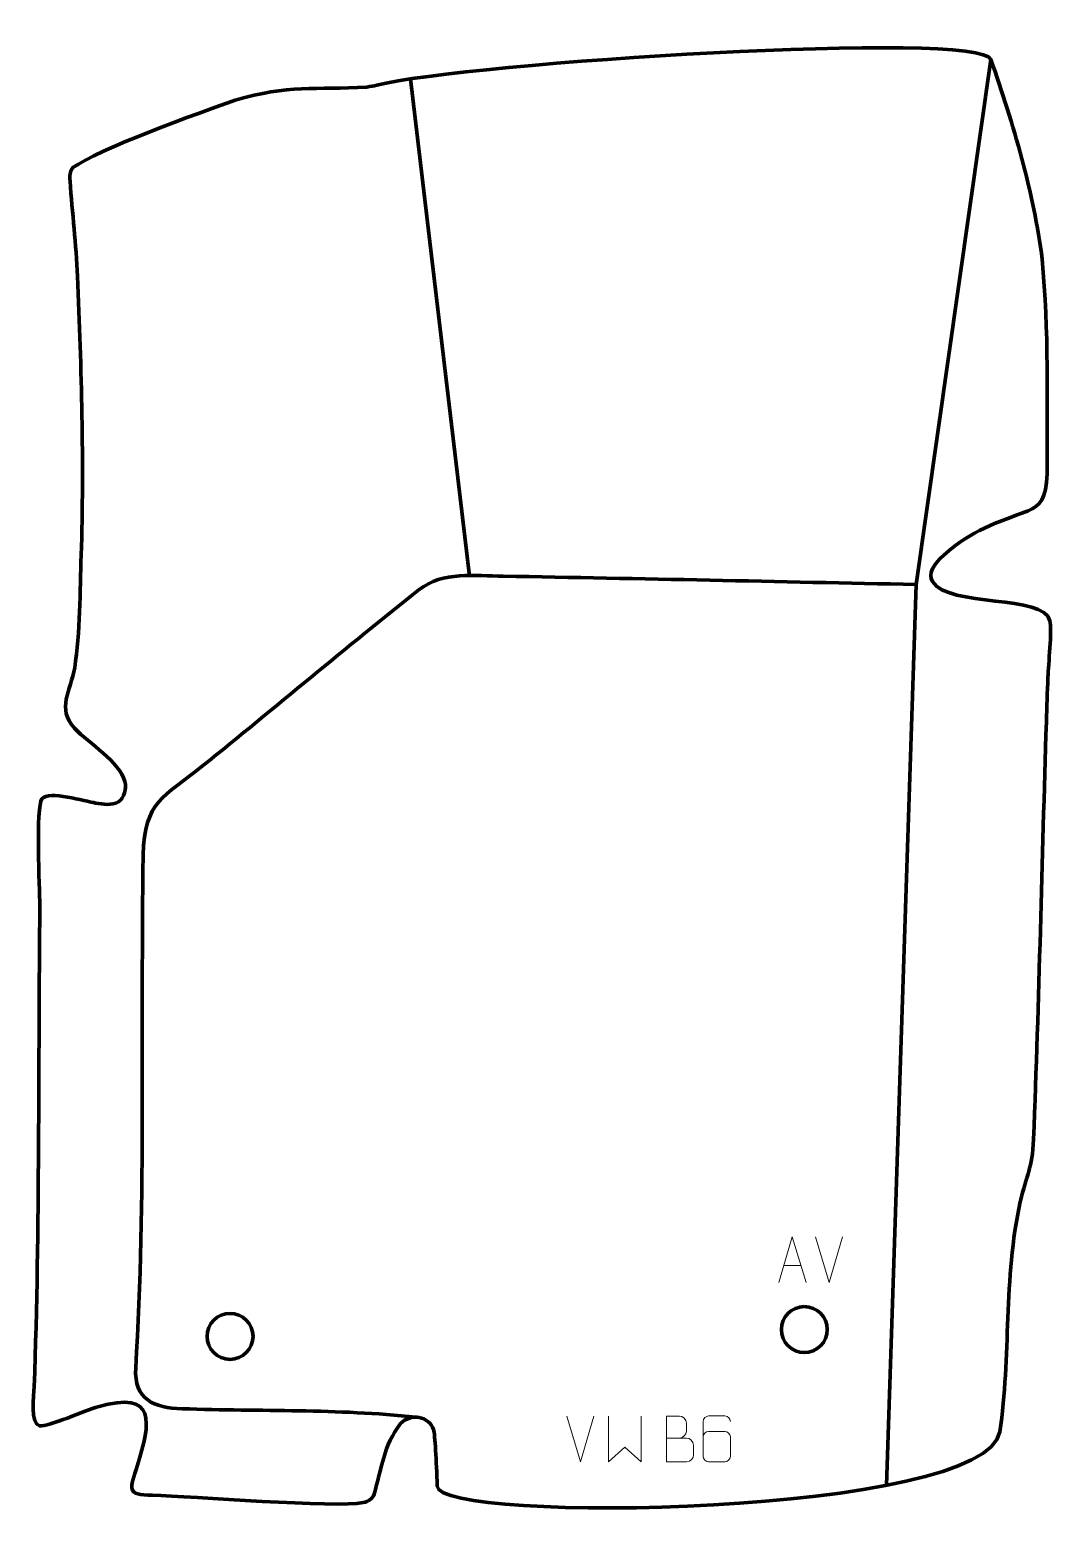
# Model space of a CAD drawing. Header units: millimetres. Extents: x -278 to 277, y -395 to 417.
import ezdxf

# ---------------------------------------------------------------- set-up
doc = ezdxf.new("R2010")
doc.units = ezdxf.units.MM
doc.header["$MEASUREMENT"] = 0
doc.layers.add('layer 1', color=7, linetype='Continuous')
doc.layers.add('layer 2', color=7, linetype='Continuous')

msp = doc.modelspace()

# ---------------------------------------------------------------- linework, layer by layer
at = {"layer": 'layer 1', "color": 142, "lineweight": 158}
for points, knots in [([(244.1757, 401.0724), (244.1757, 401.0724), (203.5783, 115.6069), (203.5783, 115.6069), (203.5783, 115.6069), (203.5783, 115.6069), (187.3793, -374.3817), (187.3793, -374.3817)], [0, 0, 0, 0, 0.33333333, 0.33333333, 0.33333333, 0.33333333, 1, 1, 1, 1]), ([(-68.4085, -337.3081), (-111.7757, -332.5838), (-152.3186, -334.235), (-195.7, -332.678), (-195.7, -332.678), (-210.9314, -332.1313), (-221.9363, -327.82), (-220.8869, -310.4891), (-220.8869, -310.4891), (-215.285, -217.9656), (-218.3529, -124.3366), (-216.8379, -31.5835), (-216.8379, -31.5835), (-216.0585, -1.9909), (-205.8134, -0.2741), (-184.4912, 16.9008), (-184.4912, 16.9008), (-145.1093, 48.7069), (-106.3739, 81.4591), (-66.6577, 112.8203), (-66.6577, 112.8203), (-53.9846, 122.8274), (-36.388, 120.3131), (-20.9929, 120.082), (-20.9929, 120.082), (53.8682, 118.8027), (128.721, 117.0877), (203.5783, 115.6069)], [0, 0, 0, 0, 0.125, 0.125, 0.125, 0.125, 0.25, 0.25, 0.25, 0.25, 0.375, 0.375, 0.375, 0.375, 0.5, 0.5, 0.5, 0.5, 0.625, 0.625, 0.625, 0.625, 0.75, 0.75, 0.75, 0.75, 1, 1, 1, 1])]:
    msp.add_open_spline(points, degree=3, knots=knots, dxfattribs=at)
msp.add_open_spline([(-39.3661, 120.1892), (-39.3661, 120.1892), (-71.5042, 390.5693), (-71.5042, 390.5693)], degree=3, dxfattribs=at)
at = {"layer": 'layer 1', "color": 250, "lineweight": 9}
for points, knots in [([(128.8343, -264.0555), (128.8343, -264.0555), (136.2053, -239.102), (136.2053, -239.102), (136.2053, -239.102), (136.2053, -239.102), (143.7752, -264.0555), (143.7752, -264.0555)], [0, 0, 0, 0, 0.33333333, 0.33333333, 0.33333333, 0.33333333, 1, 1, 1, 1]), ([(36.2476, -336.6329), (36.2476, -336.6329), (36.2476, -361.5909), (36.2476, -361.5909), (36.2476, -361.5909), (36.2476, -361.5909), (45.0903, -353.5262), (45.0903, -353.5262), (45.0903, -353.5262), (45.0903, -353.5262), (53.9327, -361.5903), (53.9327, -361.5903), (53.9327, -361.5903), (53.9327, -361.5903), (53.9327, -336.6329), (53.9327, -336.6329)], [0, 0, 0, 0, 0.2, 0.2, 0.2, 0.2, 0.4, 0.4, 0.4, 0.4, 0.6, 0.6, 0.6, 0.6, 1, 1, 1, 1]), ([(67.7079, -348.6239), (71.3465, -348.6235), (74.9336, -348.6235), (78.573, -348.6239), (78.573, -348.6239), (80.5484, -348.6412), (82.472, -350.3773), (82.472, -352.4269), (82.472, -352.4269), (82.4716, -353.5555), (82.4716, -356.6049), (82.472, -357.7338), (82.472, -357.7338), (82.4896, -359.5917), (80.9475, -361.6056), (78.626, -361.5887), (78.626, -361.5887), (74.9862, -361.5883), (71.3468, -361.5883), (67.7079, -361.5887), (67.7079, -361.5887), (67.7079, -353.2704), (67.7079, -344.9526), (67.7079, -336.6351), (67.7079, -336.6351), (70.0816, -336.6351), (72.4557, -336.6351), (74.8299, -336.6351), (74.8299, -336.6351), (76.5107, -336.6175), (78.6075, -338.528), (78.6252, -340.4904), (78.6252, -340.4904), (78.6248, -342.5565), (78.6248, -342.7025), (78.6252, -344.769), (78.6252, -344.769), (78.6425, -346.8351), (76.788, -348.6412), (74.778, -348.6239)], [0, 0, 0, 0, 0.09090909, 0.09090909, 0.09090909, 0.09090909, 0.18181818, 0.18181818, 0.18181818, 0.18181818, 0.27272727, 0.27272727, 0.27272727, 0.27272727, 0.36363636, 0.36363636, 0.36363636, 0.36363636, 0.45454545, 0.45454545, 0.45454545, 0.45454545, 0.54545455, 0.54545455, 0.54545455, 0.54545455, 0.63636364, 0.63636364, 0.63636364, 0.63636364, 0.72727273, 0.72727273, 0.72727273, 0.72727273, 0.81818182, 0.81818182, 0.81818182, 0.81818182, 1, 1, 1, 1]), ([(102.5199, -339.5712), (102.4958, -338.2317), (101.1396, -336.5785), (99.5677, -336.6128), (99.5677, -336.6128), (96.5829, -336.6131), (93.5977, -336.6131), (90.6123, -336.6128), (90.6123, -336.6128), (89.3932, -336.5979), (87.665, -338.0355), (87.66, -339.5712), (87.66, -339.5712), (87.6603, -345.9317), (87.6603, -352.2925), (87.66, -358.6532), (87.66, -358.6532), (87.6647, -359.8161), (89.3932, -361.5872), (90.6123, -361.6116), (90.6123, -361.6116), (93.5977, -361.6113), (96.5829, -361.6113), (99.5677, -361.6116), (99.5677, -361.6116), (100.8458, -361.5678), (102.5155, -359.9533), (102.5199, -358.6532), (102.5199, -358.6532), (102.5199, -355.0699), (102.5199, -351.4868), (102.5199, -347.9041), (102.5199, -347.9041), (102.4814, -346.4259), (100.8987, -344.993), (99.5677, -344.995), (99.5677, -344.995), (96.5829, -344.9947), (93.5977, -344.9947), (90.6123, -344.995), (90.6123, -344.995), (89.2828, -344.99), (87.6398, -346.4973), (87.6815, -347.9258)], [0, 0, 0, 0, 0.08333333, 0.08333333, 0.08333333, 0.08333333, 0.16666667, 0.16666667, 0.16666667, 0.16666667, 0.25, 0.25, 0.25, 0.25, 0.33333333, 0.33333333, 0.33333333, 0.33333333, 0.41666667, 0.41666667, 0.41666667, 0.41666667, 0.5, 0.5, 0.5, 0.5, 0.58333333, 0.58333333, 0.58333333, 0.58333333, 0.66666667, 0.66666667, 0.66666667, 0.66666667, 0.75, 0.75, 0.75, 0.75, 0.83333333, 0.83333333, 0.83333333, 0.83333333, 1, 1, 1, 1])]:
    msp.add_open_spline(points, degree=3, knots=knots, dxfattribs=at)
for points in [[(156.1938, -264.0628), (156.1938, -264.0628), (148.872, -239.1092), (148.872, -239.1092)], [(163.5157, -239.1092), (163.5157, -239.1092), (156.1939, -264.0628), (156.1939, -264.0628)], [(131.5569, -254.806), (131.5569, -254.806), (141.0526, -254.806), (141.0526, -254.806)], [(20.9523, -361.5888), (20.9523, -361.5888), (13.6305, -336.6352), (13.6305, -336.6352)], [(28.2742, -336.6352), (28.2742, -336.6352), (20.9524, -361.5888), (20.9524, -361.5888)]]:
    msp.add_open_spline(points, degree=3, dxfattribs=at)
at = {"layer": 'layer 1', "color": 142, "lineweight": 200}
for points in [[(-169.6145, -280.8081), (-176.518, -280.8081), (-182.1144, -286.4045), (-182.1144, -293.308), (-182.1144, -293.308), (-182.1145, -300.2116), (-176.518, -305.808), (-169.6145, -305.808), (-169.6145, -305.808), (-162.7109, -305.8081), (-157.1145, -300.2117), (-157.1145, -293.3081), (-157.1145, -293.3081), (-157.1144, -286.4045), (-162.7109, -280.8081), (-169.6145, -280.8081)], [(-169.6145, -280.8081), (-176.518, -280.8081), (-182.1144, -286.4045), (-182.1144, -293.308), (-182.1144, -293.308), (-182.1145, -300.2116), (-176.518, -305.808), (-169.6145, -305.8081), (-169.6145, -305.8081), (-162.7109, -305.8081), (-157.1145, -300.2117), (-157.1145, -293.3081), (-157.1145, -293.3081), (-157.1144, -286.4045), (-162.7109, -280.8081), (-169.6145, -280.8081)], [(-169.6145, -280.8081), (-176.518, -280.8081), (-182.1144, -286.4045), (-182.1144, -293.3081), (-182.1144, -293.3081), (-182.1145, -300.2116), (-176.518, -305.8081), (-169.6145, -305.8081), (-169.6145, -305.8081), (-162.7109, -305.8081), (-157.1145, -300.2117), (-157.1145, -293.3081), (-157.1145, -293.3081), (-157.1144, -286.4045), (-162.7109, -280.8081), (-169.6145, -280.8081)], [(-169.6145, -280.8081), (-176.518, -280.8081), (-182.1144, -286.4045), (-182.1144, -293.3081), (-182.1144, -293.3081), (-182.1145, -300.2116), (-176.518, -305.8081), (-169.6145, -305.8081), (-169.6145, -305.8081), (-162.7109, -305.8081), (-157.1145, -300.2117), (-157.1145, -293.3081), (-157.1145, -293.3081), (-157.1144, -286.4046), (-162.7109, -280.8081), (-169.6145, -280.8081)], [(-169.6145, -280.8081), (-176.518, -280.8081), (-182.1144, -286.4045), (-182.1144, -293.3081), (-182.1144, -293.3081), (-182.1145, -300.2116), (-176.518, -305.8081), (-169.6145, -305.8081), (-169.6145, -305.8081), (-162.7109, -305.8081), (-157.1145, -300.2117), (-157.1145, -293.3082), (-157.1145, -293.3082), (-157.1144, -286.4046), (-162.7109, -280.8081), (-169.6145, -280.8081)], [(-169.6145, -280.8081), (-176.518, -280.8081), (-182.1144, -286.4045), (-182.1144, -293.3081), (-182.1144, -293.3081), (-182.1145, -300.2117), (-176.518, -305.8081), (-169.6145, -305.8081), (-169.6145, -305.8081), (-162.7109, -305.8081), (-157.1145, -300.2117), (-157.1145, -293.3082), (-157.1145, -293.3082), (-157.1144, -286.4046), (-162.7109, -280.8081), (-169.6145, -280.8081)], [(-169.6145, -280.8081), (-176.518, -280.8081), (-182.1144, -286.4046), (-182.1144, -293.3081), (-182.1144, -293.3081), (-182.1145, -300.2117), (-176.518, -305.8081), (-169.6145, -305.8081), (-169.6145, -305.8081), (-162.7109, -305.8081), (-157.1145, -300.2117), (-157.1145, -293.3082), (-157.1145, -293.3082), (-157.1144, -286.4046), (-162.7109, -280.8081), (-169.6145, -280.8081)], [(-169.6145, -280.8081), (-176.518, -280.8081), (-182.1144, -286.4046), (-182.1144, -293.3081), (-182.1144, -293.3081), (-182.1145, -300.2117), (-176.518, -305.8081), (-169.6145, -305.8081), (-169.6145, -305.8081), (-162.7109, -305.8082), (-157.1145, -300.2117), (-157.1145, -293.3082), (-157.1145, -293.3082), (-157.1144, -286.4046), (-162.7109, -280.8081), (-169.6145, -280.8081)], [(-169.6145, -280.8082), (-176.518, -280.8082), (-182.1144, -286.4046), (-182.1144, -293.3081), (-182.1144, -293.3081), (-182.1145, -300.2117), (-176.518, -305.8081), (-169.6145, -305.8082), (-169.6145, -305.8082), (-162.7109, -305.8082), (-157.1145, -300.2118), (-157.1145, -293.3082), (-157.1145, -293.3082), (-157.1144, -286.4046), (-162.7109, -280.8082), (-169.6145, -280.8082)], [(-169.6145, -280.8082), (-176.518, -280.8082), (-182.1144, -286.4046), (-182.1144, -293.3082), (-182.1144, -293.3082), (-182.1145, -300.2117), (-176.518, -305.8082), (-169.6145, -305.8082), (-169.6145, -305.8082), (-162.7109, -305.8082), (-157.1145, -300.2118), (-157.1145, -293.3082), (-157.1145, -293.3082), (-157.1144, -286.4046), (-162.7109, -280.8082), (-169.6145, -280.8082)], [(-169.6145, -280.8082), (-176.518, -280.8082), (-182.1144, -286.4046), (-182.1144, -293.3082), (-182.1144, -293.3082), (-182.1145, -300.2117), (-176.518, -305.8082), (-169.6145, -305.8082), (-169.6145, -305.8082), (-162.7109, -305.8082), (-157.1145, -300.2118), (-157.1145, -293.3082), (-157.1145, -293.3082), (-157.1144, -286.4047), (-162.7109, -280.8082), (-169.6145, -280.8082)], [(-169.6145, -280.8082), (-176.518, -280.8082), (-182.1144, -286.4046), (-182.1144, -293.3082), (-182.1144, -293.3082), (-182.1145, -300.2117), (-176.518, -305.8082), (-169.6145, -305.8082), (-169.6145, -305.8082), (-162.7109, -305.8082), (-157.1145, -300.2118), (-157.1145, -293.3082), (-157.1145, -293.3082), (-157.1144, -286.4047), (-162.7109, -280.8082), (-169.6145, -280.8082)], [(-169.6145, -280.8082), (-176.518, -280.8082), (-182.1144, -286.4046), (-182.1144, -293.3082), (-182.1144, -293.3082), (-182.1145, -300.2117), (-176.518, -305.8082), (-169.6145, -305.8082), (-169.6145, -305.8082), (-162.7109, -305.8082), (-157.1145, -300.2118), (-157.1145, -293.3083), (-157.1145, -293.3083), (-157.1144, -286.4047), (-162.7109, -280.8082), (-169.6145, -280.8082)], [(-169.6145, -280.8082), (-176.518, -280.8082), (-182.1144, -286.4047), (-182.1144, -293.3082), (-182.1144, -293.3082), (-182.1145, -300.2118), (-176.518, -305.8082), (-169.6145, -305.8082), (-169.6145, -305.8082), (-162.7109, -305.8082), (-157.1145, -300.2118), (-157.1145, -293.3083), (-157.1145, -293.3083), (-157.1144, -286.4047), (-162.7109, -280.8082), (-169.6145, -280.8082)], [(-169.6145, -280.8082), (-176.518, -280.8082), (-182.1144, -286.4047), (-182.1144, -293.3082), (-182.1144, -293.3082), (-182.1145, -300.2118), (-176.518, -305.8082), (-169.6145, -305.8082), (-169.6145, -305.8082), (-162.7109, -305.8083), (-157.1145, -300.2118), (-157.1145, -293.3083), (-157.1145, -293.3083), (-157.1144, -286.4047), (-162.7109, -280.8082), (-169.6145, -280.8082)], [(-169.6145, -280.8082), (-176.518, -280.8082), (-182.1144, -286.4047), (-182.1144, -293.3082), (-182.1144, -293.3082), (-182.1145, -300.2118), (-176.518, -305.8082), (-169.6145, -305.8082), (-169.6145, -305.8082), (-162.7109, -305.8083), (-157.1145, -300.2119), (-157.1145, -293.3083), (-157.1145, -293.3083), (-157.1144, -286.4047), (-162.7109, -280.8082), (-169.6145, -280.8082)], [(-169.6145, -280.8083), (-176.518, -280.8083), (-182.1144, -286.4047), (-182.1144, -293.3082), (-182.1144, -293.3082), (-182.1145, -300.2118), (-176.518, -305.8082), (-169.6145, -305.8083), (-169.6145, -305.8083), (-162.7109, -305.8083), (-157.1145, -300.2119), (-157.1145, -293.3083), (-157.1145, -293.3083), (-157.1144, -286.4047), (-162.7109, -280.8083), (-169.6145, -280.8083)], [(-169.6145, -280.8083), (-176.518, -280.8083), (-182.1144, -286.4047), (-182.1144, -293.3083), (-182.1144, -293.3083), (-182.1145, -300.2118), (-176.518, -305.8083), (-169.6145, -305.8083), (-169.6145, -305.8083), (-162.7109, -305.8083), (-157.1145, -300.2119), (-157.1145, -293.3083), (-157.1145, -293.3083), (-157.1144, -286.4047), (-162.7109, -280.8083), (-169.6145, -280.8083)], [(-169.6145, -280.8083), (-176.518, -280.8083), (-182.1144, -286.4047), (-182.1144, -293.3083), (-182.1144, -293.3083), (-182.1145, -300.2118), (-176.518, -305.8083), (-169.6145, -305.8083), (-169.6145, -305.8083), (-162.7109, -305.8083), (-157.1145, -300.2119), (-157.1145, -293.3083), (-157.1145, -293.3083), (-157.1144, -286.4048), (-162.7109, -280.8083), (-169.6145, -280.8083)], [(-169.6145, -280.8083), (-176.518, -280.8083), (-182.1144, -286.4047), (-182.1144, -293.3083), (-182.1144, -293.3083), (-182.1145, -300.2118), (-176.518, -305.8083), (-169.6145, -305.8083), (-169.6145, -305.8083), (-162.7109, -305.8083), (-157.1145, -300.2119), (-157.1145, -293.3084), (-157.1145, -293.3084), (-157.1144, -286.4048), (-162.7109, -280.8083), (-169.6145, -280.8083)], [(-169.6145, -280.8083), (-176.518, -280.8083), (-182.1144, -286.4047), (-182.1144, -293.3083), (-182.1144, -293.3083), (-182.1145, -300.2119), (-176.518, -305.8083), (-169.6145, -305.8083), (-169.6145, -305.8083), (-162.7109, -305.8083), (-157.1145, -300.2119), (-157.1145, -293.3084), (-157.1145, -293.3084), (-157.1144, -286.4048), (-162.7109, -280.8083), (-169.6145, -280.8083)], [(142.7258, -277.104), (135.8223, -277.104), (130.2259, -282.7004), (130.2259, -289.6039), (130.2259, -289.6039), (130.2258, -296.5075), (135.8223, -302.1039), (142.7258, -302.1039), (142.7258, -302.1039), (149.6294, -302.104), (155.2258, -296.5076), (155.2258, -289.604), (155.2258, -289.604), (155.2259, -282.7004), (149.6294, -277.104), (142.7258, -277.104)], [(142.7258, -277.104), (135.8223, -277.104), (130.2259, -282.7004), (130.2259, -289.6039), (130.2259, -289.6039), (130.2258, -296.5075), (135.8223, -302.1039), (142.7258, -302.104), (142.7258, -302.104), (149.6294, -302.104), (155.2258, -296.5076), (155.2258, -289.604), (155.2258, -289.604), (155.2259, -282.7004), (149.6294, -277.104), (142.7258, -277.104)], [(142.7258, -277.104), (135.8223, -277.104), (130.2259, -282.7004), (130.2259, -289.604), (130.2259, -289.604), (130.2258, -296.5075), (135.8223, -302.104), (142.7258, -302.104), (142.7258, -302.104), (149.6294, -302.104), (155.2258, -296.5076), (155.2258, -289.604), (155.2258, -289.604), (155.2259, -282.7004), (149.6294, -277.104), (142.7258, -277.104)], [(142.7258, -277.104), (135.8223, -277.104), (130.2259, -282.7004), (130.2259, -289.604), (130.2259, -289.604), (130.2258, -296.5075), (135.8223, -302.104), (142.7258, -302.104), (142.7258, -302.104), (149.6294, -302.104), (155.2258, -296.5076), (155.2258, -289.604), (155.2258, -289.604), (155.2259, -282.7005), (149.6294, -277.104), (142.7258, -277.104)], [(142.7258, -277.104), (135.8223, -277.104), (130.2259, -282.7004), (130.2259, -289.604), (130.2259, -289.604), (130.2258, -296.5075), (135.8223, -302.104), (142.7258, -302.104), (142.7258, -302.104), (149.6294, -302.104), (155.2258, -296.5076), (155.2258, -289.6041), (155.2258, -289.6041), (155.2259, -282.7005), (149.6294, -277.104), (142.7258, -277.104)], [(142.7258, -277.104), (135.8223, -277.104), (130.2259, -282.7004), (130.2259, -289.604), (130.2259, -289.604), (130.2258, -296.5076), (135.8223, -302.104), (142.7258, -302.104), (142.7258, -302.104), (149.6294, -302.104), (155.2258, -296.5076), (155.2258, -289.6041), (155.2258, -289.6041), (155.2259, -282.7005), (149.6294, -277.104), (142.7258, -277.104)], [(142.7258, -277.104), (135.8223, -277.104), (130.2259, -282.7005), (130.2259, -289.604), (130.2259, -289.604), (130.2258, -296.5076), (135.8223, -302.104), (142.7258, -302.104), (142.7258, -302.104), (149.6294, -302.104), (155.2258, -296.5076), (155.2258, -289.6041), (155.2258, -289.6041), (155.2259, -282.7005), (149.6294, -277.104), (142.7258, -277.104)], [(142.7258, -277.104), (135.8223, -277.104), (130.2259, -282.7005), (130.2259, -289.604), (130.2259, -289.604), (130.2258, -296.5076), (135.8223, -302.104), (142.7258, -302.104), (142.7258, -302.104), (149.6294, -302.1041), (155.2258, -296.5076), (155.2258, -289.6041), (155.2258, -289.6041), (155.2259, -282.7005), (149.6294, -277.104), (142.7258, -277.104)], [(142.7258, -277.1041), (135.8223, -277.1041), (130.2259, -282.7005), (130.2259, -289.604), (130.2259, -289.604), (130.2258, -296.5076), (135.8223, -302.104), (142.7258, -302.1041), (142.7258, -302.1041), (149.6294, -302.1041), (155.2258, -296.5077), (155.2258, -289.6041), (155.2258, -289.6041), (155.2259, -282.7005), (149.6294, -277.1041), (142.7258, -277.1041)], [(142.7258, -277.1041), (135.8223, -277.1041), (130.2259, -282.7005), (130.2259, -289.6041), (130.2259, -289.6041), (130.2258, -296.5076), (135.8223, -302.1041), (142.7258, -302.1041), (142.7258, -302.1041), (149.6294, -302.1041), (155.2258, -296.5077), (155.2258, -289.6041), (155.2258, -289.6041), (155.2259, -282.7005), (149.6294, -277.1041), (142.7258, -277.1041)], [(142.7258, -277.1041), (135.8223, -277.1041), (130.2259, -282.7005), (130.2259, -289.6041), (130.2259, -289.6041), (130.2258, -296.5076), (135.8223, -302.1041), (142.7258, -302.1041), (142.7258, -302.1041), (149.6294, -302.1041), (155.2258, -296.5077), (155.2258, -289.6041), (155.2258, -289.6041), (155.2259, -282.7006), (149.6294, -277.1041), (142.7258, -277.1041)], [(142.7258, -277.1041), (135.8223, -277.1041), (130.2259, -282.7005), (130.2259, -289.6041), (130.2259, -289.6041), (130.2258, -296.5076), (135.8223, -302.1041), (142.7258, -302.1041), (142.7258, -302.1041), (149.6294, -302.1041), (155.2258, -296.5077), (155.2258, -289.6041), (155.2258, -289.6041), (155.2259, -282.7006), (149.6294, -277.1041), (142.7258, -277.1041)], [(142.7258, -277.1041), (135.8223, -277.1041), (130.2259, -282.7005), (130.2259, -289.6041), (130.2259, -289.6041), (130.2258, -296.5076), (135.8223, -302.1041), (142.7258, -302.1041), (142.7258, -302.1041), (149.6294, -302.1041), (155.2258, -296.5077), (155.2258, -289.6042), (155.2258, -289.6042), (155.2259, -282.7006), (149.6294, -277.1041), (142.7258, -277.1041)], [(142.7258, -277.1041), (135.8223, -277.1041), (130.2259, -282.7006), (130.2259, -289.6041), (130.2259, -289.6041), (130.2258, -296.5077), (135.8223, -302.1041), (142.7258, -302.1041), (142.7258, -302.1041), (149.6294, -302.1041), (155.2258, -296.5077), (155.2258, -289.6042), (155.2258, -289.6042), (155.2259, -282.7006), (149.6294, -277.1041), (142.7258, -277.1041)], [(142.7258, -277.1041), (135.8223, -277.1041), (130.2259, -282.7006), (130.2259, -289.6041), (130.2259, -289.6041), (130.2258, -296.5077), (135.8223, -302.1041), (142.7258, -302.1041), (142.7258, -302.1041), (149.6294, -302.1042), (155.2258, -296.5077), (155.2258, -289.6042), (155.2258, -289.6042), (155.2259, -282.7006), (149.6294, -277.1041), (142.7258, -277.1041)], [(142.7258, -277.1041), (135.8223, -277.1041), (130.2259, -282.7006), (130.2259, -289.6041), (130.2259, -289.6041), (130.2258, -296.5077), (135.8223, -302.1041), (142.7258, -302.1041), (142.7258, -302.1041), (149.6294, -302.1042), (155.2258, -296.5078), (155.2258, -289.6042), (155.2258, -289.6042), (155.2259, -282.7006), (149.6294, -277.1041), (142.7258, -277.1041)], [(142.7258, -277.1042), (135.8223, -277.1042), (130.2259, -282.7006), (130.2259, -289.6041), (130.2259, -289.6041), (130.2258, -296.5077), (135.8223, -302.1041), (142.7258, -302.1042), (142.7258, -302.1042), (149.6294, -302.1042), (155.2258, -296.5078), (155.2258, -289.6042), (155.2258, -289.6042), (155.2259, -282.7006), (149.6294, -277.1042), (142.7258, -277.1042)], [(142.7258, -277.1042), (135.8223, -277.1042), (130.2259, -282.7006), (130.2259, -289.6042), (130.2259, -289.6042), (130.2258, -296.5077), (135.8223, -302.1042), (142.7258, -302.1042), (142.7258, -302.1042), (149.6294, -302.1042), (155.2258, -296.5078), (155.2258, -289.6042), (155.2258, -289.6042), (155.2259, -282.7006), (149.6294, -277.1042), (142.7258, -277.1042)], [(142.7258, -277.1042), (135.8223, -277.1042), (130.2259, -282.7006), (130.2259, -289.6042), (130.2259, -289.6042), (130.2258, -296.5077), (135.8223, -302.1042), (142.7258, -302.1042), (142.7258, -302.1042), (149.6294, -302.1042), (155.2258, -296.5078), (155.2258, -289.6042), (155.2258, -289.6042), (155.2259, -282.7007), (149.6294, -277.1042), (142.7258, -277.1042)], [(142.7258, -277.1042), (135.8223, -277.1042), (130.2259, -282.7006), (130.2259, -289.6042), (130.2259, -289.6042), (130.2258, -296.5077), (135.8223, -302.1042), (142.7258, -302.1042), (142.7258, -302.1042), (149.6294, -302.1042), (155.2258, -296.5078), (155.2258, -289.6043), (155.2258, -289.6043), (155.2259, -282.7007), (149.6294, -277.1042), (142.7258, -277.1042)], [(142.7258, -277.1042), (135.8223, -277.1042), (130.2259, -282.7006), (130.2259, -289.6042), (130.2259, -289.6042), (130.2258, -296.5078), (135.8223, -302.1042), (142.7258, -302.1042), (142.7258, -302.1042), (149.6294, -302.1042), (155.2258, -296.5078), (155.2258, -289.6043), (155.2258, -289.6043), (155.2259, -282.7007), (149.6294, -277.1042), (142.7258, -277.1042)]]:
    msp.add_open_spline(points, degree=3, knots=[0, 0, 0, 0, 0.2, 0.2, 0.2, 0.2, 0.4, 0.4, 0.4, 0.4, 0.6, 0.6, 0.6, 0.6, 1, 1, 1, 1], dxfattribs=at)
for points in [[(-169.6145, -280.8081), (-169.6145, -280.8081), (-169.6145, -280.8083), (-169.6145, -280.8083)], [(-169.6145, -280.8081), (-169.6145, -280.8081), (-169.6145, -280.8083), (-169.6145, -280.8083)], [(142.7258, -277.104), (142.7258, -277.104), (142.7258, -277.1042), (142.7258, -277.1042)], [(142.7258, -277.104), (142.7258, -277.104), (142.7258, -277.1042), (142.7258, -277.1042)], [(130.2259, -289.6039), (130.2259, -289.6039), (130.2259, -289.6042), (130.2259, -289.6042)], [(155.2258, -289.604), (155.2258, -289.604), (155.2258, -289.6043), (155.2258, -289.6043)], [(-182.1144, -293.308), (-182.1144, -293.308), (-182.1144, -293.3083), (-182.1144, -293.3083)], [(-157.1145, -293.3081), (-157.1145, -293.3081), (-157.1145, -293.3084), (-157.1145, -293.3084)], [(-169.6145, -305.808), (-169.6145, -305.808), (-169.6145, -305.8083), (-169.6145, -305.8083)], [(142.7258, -302.1039), (142.7258, -302.1039), (142.7258, -302.1042), (142.7258, -302.1042)]]:
    msp.add_open_spline(points, degree=3, dxfattribs=at)
at = {"layer": 'layer 2', "color": 242, "lineweight": 158}
msp.add_open_spline([(274.3523, 40.9288), (271.9807, -34.7101), (270.4257, -110.4281), (267.392, -186.0306), (267.392, -186.0306), (266.6089, -202.3574), (263.6929, -205.4112), (260.1969, -220.109), (260.1969, -220.109), (250.8734, -262.0691), (255.1709, -304.5854), (249.0661, -345.2168), (249.0661, -345.2168), (241.3592, -391.2259), (-56.3414, -395.4198), (-56.9631, -374.7774), (-56.9631, -374.7774), (-57.3811, -360.8999), (-58.0235, -347.0993), (-59.012, -343.9473), (-59.012, -343.9473), (-61.2942, -336.67), (-71.2919, -335.0254), (-76.9653, -340.7487), (-76.9653, -340.7487), (-86.074, -352.5144), (-87.315, -365.6616), (-91.2346, -379.2052), (-91.2346, -379.2052), (-91.9433, -381.6541), (-94.2235, -383.0052), (-97.2681, -383.6826), (-97.2681, -383.6826), (-111.528, -386.8557), (-191.3605, -380.1279), (-211.6866, -379.7611), (-211.6866, -379.7611), (-226.5421, -379.493), (-224.0146, -376.6201), (-219.9813, -363.3202), (-219.9813, -363.3202), (-212.7899, -340.2539), (-209.3147, -322.3709), (-241.4881, -331.6198), (-241.4881, -331.6198), (-247.6081, -333.3792), (-268.8517, -342.6409), (-273.0691, -342.0209), (-273.0691, -342.0209), (-278.461, -341.2282), (-276.2835, -325.1775), (-276.097, -320.7526), (-276.097, -320.7526), (-273.0066, -233.709), (-273.9617, -145.8291), (-273.0122, -58.6433), (-273.0122, -58.6433), (-273.2083, -50.0704), (-275.2775, -5.2093), (-271.9121, -0.9767), (-271.9121, -0.9767), (-268.2223, 3.6644), (-248.2916, -2.3222), (-242.6838, -3.2719), (-242.6838, -3.2719), (-238.5965, -3.964), (-234.1172, -4.6787), (-230.336, -2.6849), (-230.336, -2.6849), (-227.1177, -0.4927), (-225.7893, 4.6206), (-226.7969, 8.415), (-226.7969, 8.415), (-229.6313, 19.0884), (-246.4459, 29.3733), (-254.1386, 37.3556), (-254.1386, 37.3556), (-264.1241, 48.2699), (-256.2592, 57.5884), (-254.0858, 70.3448), (-254.0858, 70.3448), (-251.1555, 89.2782), (-251.2337, 112.1543), (-250.5525, 131.5905), (-250.5525, 131.5905), (-249.0015, 181.8289), (-250.3676, 232.9553), (-252.5934, 283.1751), (-252.5934, 283.1751), (-253.3631, 300.5419), (-255.3778, 317.6208), (-256.6029, 334.9142), (-256.6029, 334.9142), (-256.8048, 337.7641), (-256.951, 340.0385), (-255.0352, 342.3002), (-255.0352, 342.3002), (-241.9587, 352.0877), (-185.9167, 372.2822), (-166.8024, 378.9512), (-166.8024, 378.9512), (-137.7554, 387.608), (-123.4734, 384.3529), (-95.1292, 386.099), (-95.1292, 386.099), (-93.2259, 386.3839), (-91.4622, 386.7355), (-89.817, 387.147), (-89.817, 387.147), (-41.2573, 399.2935), (238.5214, 417.1956), (244.1757, 401.0724), (244.1757, 401.0724), (256.4289, 366.1327), (267.6338, 328.2586), (272.067, 292.4559), (272.067, 292.4559), (275.8299, 253.6271), (274.6209, 214.7452), (274.8749, 175.8084), (274.8749, 175.8084), (274.2572, 162.0549), (270.8738, 158.2816), (264.3938, 155.7283), (264.3938, 155.7283), (246.5426, 148.6944), (234.1653, 145.5115), (218.6582, 131.5942), (218.6582, 131.5942), (213.0859, 126.5933), (209.7202, 121.4063), (212.3799, 117.1915), (212.3799, 117.1915), (221.4311, 102.8487), (273.0686, 110.3512), (276.3307, 95.7841), (276.3307, 95.7841), (277.4954, 90.583), (275.4542, 72.123), (275.1878, 65.0984), (275.1878, 65.0984), (274.8822, 57.0427), (274.6588, 48.9843), (274.3523, 40.9288)], degree=3, knots=[0, 0, 0, 0, 0.02702703, 0.02702703, 0.02702703, 0.02702703, 0.05405405, 0.05405405, 0.05405405, 0.05405405, 0.08108108, 0.08108108, 0.08108108, 0.08108108, 0.10810811, 0.10810811, 0.10810811, 0.10810811, 0.13513514, 0.13513514, 0.13513514, 0.13513514, 0.16216216, 0.16216216, 0.16216216, 0.16216216, 0.18918919, 0.18918919, 0.18918919, 0.18918919, 0.21621622, 0.21621622, 0.21621622, 0.21621622, 0.24324324, 0.24324324, 0.24324324, 0.24324324, 0.27027027, 0.27027027, 0.27027027, 0.27027027, 0.2972973, 0.2972973, 0.2972973, 0.2972973, 0.32432432, 0.32432432, 0.32432432, 0.32432432, 0.35135135, 0.35135135, 0.35135135, 0.35135135, 0.37837838, 0.37837838, 0.37837838, 0.37837838, 0.40540541, 0.40540541, 0.40540541, 0.40540541, 0.43243243, 0.43243243, 0.43243243, 0.43243243, 0.45945946, 0.45945946, 0.45945946, 0.45945946, 0.48648649, 0.48648649, 0.48648649, 0.48648649, 0.51351351, 0.51351351, 0.51351351, 0.51351351, 0.54054054, 0.54054054, 0.54054054, 0.54054054, 0.56756757, 0.56756757, 0.56756757, 0.56756757, 0.59459459, 0.59459459, 0.59459459, 0.59459459, 0.62162162, 0.62162162, 0.62162162, 0.62162162, 0.64864865, 0.64864865, 0.64864865, 0.64864865, 0.67567568, 0.67567568, 0.67567568, 0.67567568, 0.7027027, 0.7027027, 0.7027027, 0.7027027, 0.72972973, 0.72972973, 0.72972973, 0.72972973, 0.75675676, 0.75675676, 0.75675676, 0.75675676, 0.78378378, 0.78378378, 0.78378378, 0.78378378, 0.81081081, 0.81081081, 0.81081081, 0.81081081, 0.83783784, 0.83783784, 0.83783784, 0.83783784, 0.86486486, 0.86486486, 0.86486486, 0.86486486, 0.89189189, 0.89189189, 0.89189189, 0.89189189, 0.91891892, 0.91891892, 0.91891892, 0.91891892, 0.94594595, 0.94594595, 0.94594595, 0.94594595, 1, 1, 1, 1], dxfattribs=at)

doc.saveas('drawing.dxf')
